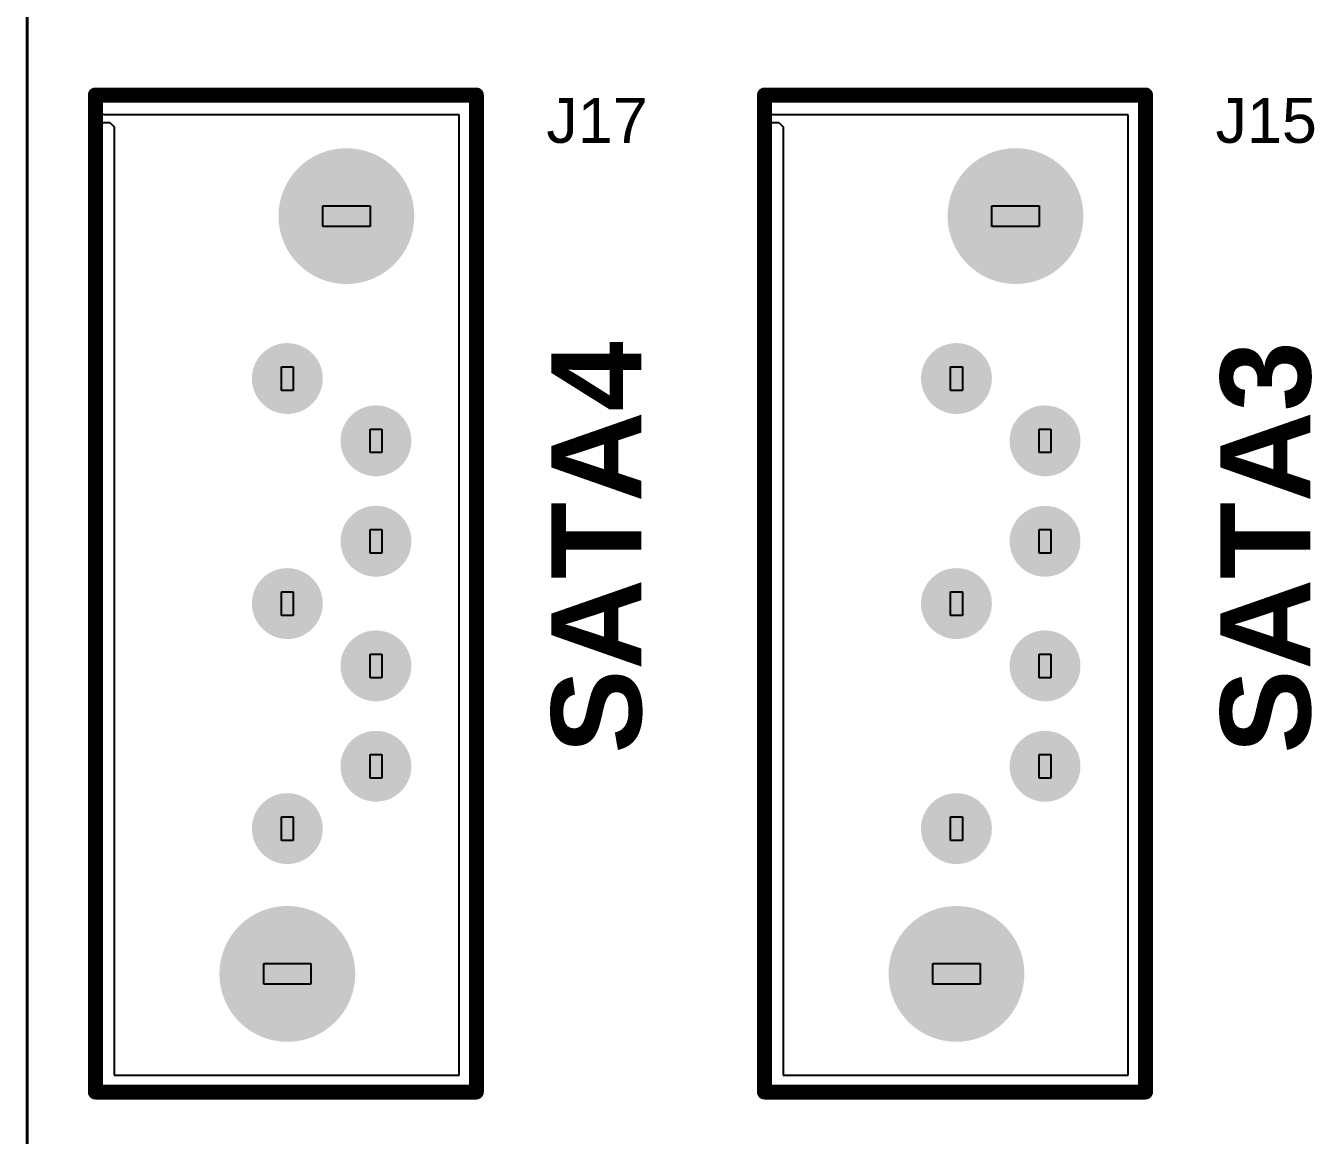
# Model space of a CAD drawing. Header units: inches. Extents: x -7 to 179, y 0 to 152.
# Drawn here: x -0.03 to 21.79, y 78.91 to 97.69 of the extents above; entities that cross this region are included whole.
import ezdxf

# ---------------------------------------------------------------- set-up
doc = ezdxf.new("R2010")
doc.units = ezdxf.units.IN
for name, color, linetype in [('BOT', 5, 'Continuous'), ('Bottom Solder', 6, 'Continuous'), ('Keep-Out Layer', 6, 'Continuous'), ('Mechanical 15', 56, 'Continuous'), ('Mechanical 6', 56, 'Continuous'), ('Multi-Layer', 9, 'Continuous'), ('Pad Holes', 156, 'Continuous'), ('TOP', 1, 'Continuous'), ('Top Overlay', 2, 'Continuous'), ('Top Solder', 216, 'Continuous')]:
    doc.layers.add(name, color=color, linetype=linetype)
doc.styles.add('Arial', font='', dxfattribs={"height": 0.2})
doc.styles.add('Arial_Bold', font='', dxfattribs={"height": 0.2})
doc.styles.get('Arial').set_extended_font_data('Arial')
doc.styles.get('Arial_Bold').set_extended_font_data('Arial', bold=True)

msp = doc.modelspace()

# ---------------------------------------------------------------- hatches: boundary and pattern name
at = {"layer": 'BOT'}
h = msp.add_hatch(color=5, dxfattribs=at)
edge = h.paths.add_edge_path()
edge.add_arc((5.403, 94.467), 1.1, 0, 360)
h = msp.add_hatch(color=5, dxfattribs=at)
edge = h.paths.add_edge_path()
edge.add_arc((16.731, 94.467), 1.1, 0, 360)
h = msp.add_hatch(color=5, dxfattribs=at)
edge = h.paths.add_edge_path()
edge.add_arc((4.403, 91.717), 0.55, 0, 360)
h = msp.add_hatch(color=5, dxfattribs=at)
edge = h.paths.add_edge_path()
edge.add_arc((15.731, 91.717), 0.55, 0, 360)
h = msp.add_hatch(color=5, dxfattribs=at)
edge = h.paths.add_edge_path()
edge.add_arc((5.903, 90.662), 0.55, 0, 360)
h = msp.add_hatch(color=5, dxfattribs=at)
edge = h.paths.add_edge_path()
edge.add_arc((17.231, 90.662), 0.55, 0, 360)
h = msp.add_hatch(color=5, dxfattribs=at)
edge = h.paths.add_edge_path()
edge.add_arc((5.903, 88.962), 0.55, 0, 360)
h = msp.add_hatch(color=5, dxfattribs=at)
edge = h.paths.add_edge_path()
edge.add_arc((17.231, 88.962), 0.55, 0, 360)
h = msp.add_hatch(color=5, dxfattribs=at)
edge = h.paths.add_edge_path()
edge.add_arc((4.403, 87.907), 0.55, 0, 360)
h = msp.add_hatch(color=5, dxfattribs=at)
edge = h.paths.add_edge_path()
edge.add_arc((15.731, 87.907), 0.55, 0, 360)
h = msp.add_hatch(color=5, dxfattribs=at)
edge = h.paths.add_edge_path()
edge.add_arc((5.903, 86.852), 0.55, 0, 360)
h = msp.add_hatch(color=5, dxfattribs=at)
edge = h.paths.add_edge_path()
edge.add_arc((17.231, 86.852), 0.55, 0, 360)
h = msp.add_hatch(color=5, dxfattribs=at)
edge = h.paths.add_edge_path()
edge.add_arc((5.903, 85.152), 0.55, 0, 360)
h = msp.add_hatch(color=5, dxfattribs=at)
edge = h.paths.add_edge_path()
edge.add_arc((17.231, 85.152), 0.55, 0, 360)
h = msp.add_hatch(color=5, dxfattribs=at)
edge = h.paths.add_edge_path()
edge.add_arc((4.403, 84.097), 0.55, 0, 360)
h = msp.add_hatch(color=5, dxfattribs=at)
edge = h.paths.add_edge_path()
edge.add_arc((15.731, 84.097), 0.55, 0, 360)
h = msp.add_hatch(color=5, dxfattribs=at)
edge = h.paths.add_edge_path()
edge.add_arc((4.403, 81.637), 1.1, 0, 360)
h = msp.add_hatch(color=5, dxfattribs=at)
edge = h.paths.add_edge_path()
edge.add_arc((15.731, 81.637), 1.1, 0, 360)
at = {"layer": 'Bottom Solder'}
h = msp.add_hatch(color=6, dxfattribs=at)
edge = h.paths.add_edge_path()
edge.add_arc((5.403, 94.467), 1.15, 0, 360)
h = msp.add_hatch(color=6, dxfattribs=at)
edge = h.paths.add_edge_path()
edge.add_arc((16.731, 94.467), 1.15, 0, 360)
h = msp.add_hatch(color=6, dxfattribs=at)
edge = h.paths.add_edge_path()
edge.add_arc((4.403, 91.717), 0.6, 0, 360)
h = msp.add_hatch(color=6, dxfattribs=at)
edge = h.paths.add_edge_path()
edge.add_arc((15.731, 91.717), 0.6, 0, 360)
h = msp.add_hatch(color=6, dxfattribs=at)
edge = h.paths.add_edge_path()
edge.add_arc((5.903, 90.662), 0.6, 0, 360)
h = msp.add_hatch(color=6, dxfattribs=at)
edge = h.paths.add_edge_path()
edge.add_arc((17.231, 90.662), 0.6, 0, 360)
h = msp.add_hatch(color=6, dxfattribs=at)
edge = h.paths.add_edge_path()
edge.add_arc((5.903, 88.962), 0.6, 0, 360)
h = msp.add_hatch(color=6, dxfattribs=at)
edge = h.paths.add_edge_path()
edge.add_arc((17.231, 88.962), 0.6, 0, 360)
h = msp.add_hatch(color=6, dxfattribs=at)
edge = h.paths.add_edge_path()
edge.add_arc((4.403, 87.907), 0.6, 0, 360)
h = msp.add_hatch(color=6, dxfattribs=at)
edge = h.paths.add_edge_path()
edge.add_arc((15.731, 87.907), 0.6, 0, 360)
h = msp.add_hatch(color=6, dxfattribs=at)
edge = h.paths.add_edge_path()
edge.add_arc((5.903, 86.852), 0.6, 0, 360)
h = msp.add_hatch(color=6, dxfattribs=at)
edge = h.paths.add_edge_path()
edge.add_arc((17.231, 86.852), 0.6, 0, 360)
h = msp.add_hatch(color=6, dxfattribs=at)
edge = h.paths.add_edge_path()
edge.add_arc((5.903, 85.152), 0.6, 0, 360)
h = msp.add_hatch(color=6, dxfattribs=at)
edge = h.paths.add_edge_path()
edge.add_arc((17.231, 85.152), 0.6, 0, 360)
h = msp.add_hatch(color=6, dxfattribs=at)
edge = h.paths.add_edge_path()
edge.add_arc((4.403, 84.097), 0.6, 0, 360)
h = msp.add_hatch(color=6, dxfattribs=at)
edge = h.paths.add_edge_path()
edge.add_arc((15.731, 84.097), 0.6, 0, 360)
h = msp.add_hatch(color=6, dxfattribs=at)
edge = h.paths.add_edge_path()
edge.add_arc((4.403, 81.637), 1.15, 0, 360)
h = msp.add_hatch(color=6, dxfattribs=at)
edge = h.paths.add_edge_path()
edge.add_arc((15.731, 81.637), 1.15, 0, 360)
at = {"layer": 'Multi-Layer'}
h = msp.add_hatch(color=9, dxfattribs=at)
edge = h.paths.add_edge_path()
edge.add_arc((5.403, 94.467), 1.1, 0, 360)
h = msp.add_hatch(color=9, dxfattribs=at)
edge = h.paths.add_edge_path()
edge.add_arc((16.731, 94.467), 1.1, 0, 360)
h = msp.add_hatch(color=9, dxfattribs=at)
edge = h.paths.add_edge_path()
edge.add_arc((4.403, 91.717), 0.55, 0, 360)
h = msp.add_hatch(color=9, dxfattribs=at)
edge = h.paths.add_edge_path()
edge.add_arc((15.731, 91.717), 0.55, 0, 360)
h = msp.add_hatch(color=9, dxfattribs=at)
edge = h.paths.add_edge_path()
edge.add_arc((5.903, 90.662), 0.55, 0, 360)
h = msp.add_hatch(color=9, dxfattribs=at)
edge = h.paths.add_edge_path()
edge.add_arc((17.231, 90.662), 0.55, 0, 360)
h = msp.add_hatch(color=9, dxfattribs=at)
edge = h.paths.add_edge_path()
edge.add_arc((5.903, 88.962), 0.55, 0, 360)
h = msp.add_hatch(color=9, dxfattribs=at)
edge = h.paths.add_edge_path()
edge.add_arc((17.231, 88.962), 0.55, 0, 360)
h = msp.add_hatch(color=9, dxfattribs=at)
edge = h.paths.add_edge_path()
edge.add_arc((4.403, 87.907), 0.55, 0, 360)
h = msp.add_hatch(color=9, dxfattribs=at)
edge = h.paths.add_edge_path()
edge.add_arc((15.731, 87.907), 0.55, 0, 360)
h = msp.add_hatch(color=9, dxfattribs=at)
edge = h.paths.add_edge_path()
edge.add_arc((5.903, 86.852), 0.55, 0, 360)
h = msp.add_hatch(color=9, dxfattribs=at)
edge = h.paths.add_edge_path()
edge.add_arc((17.231, 86.852), 0.55, 0, 360)
h = msp.add_hatch(color=9, dxfattribs=at)
edge = h.paths.add_edge_path()
edge.add_arc((5.903, 85.152), 0.55, 0, 360)
h = msp.add_hatch(color=9, dxfattribs=at)
edge = h.paths.add_edge_path()
edge.add_arc((17.231, 85.152), 0.55, 0, 360)
h = msp.add_hatch(color=9, dxfattribs=at)
edge = h.paths.add_edge_path()
edge.add_arc((4.403, 84.097), 0.55, 0, 360)
h = msp.add_hatch(color=9, dxfattribs=at)
edge = h.paths.add_edge_path()
edge.add_arc((15.731, 84.097), 0.55, 0, 360)
h = msp.add_hatch(color=9, dxfattribs=at)
edge = h.paths.add_edge_path()
edge.add_arc((4.403, 81.637), 1.1, 0, 360)
h = msp.add_hatch(color=9, dxfattribs=at)
edge = h.paths.add_edge_path()
edge.add_arc((15.731, 81.637), 1.1, 0, 360)
at = {"layer": 'Pad Holes'}
h = msp.add_hatch(color=7, dxfattribs=at)
edge = h.paths.add_edge_path()
edge.add_arc((5.403, 94.467), 0.7, 0, 360)
h = msp.add_hatch(color=7, dxfattribs=at)
edge = h.paths.add_edge_path()
edge.add_arc((16.731, 94.467), 0.7, 0, 360)
h = msp.add_hatch(color=7, dxfattribs=at)
edge = h.paths.add_edge_path()
edge.add_arc((4.403, 91.717), 0.35, 0, 360)
h = msp.add_hatch(color=7, dxfattribs=at)
edge = h.paths.add_edge_path()
edge.add_arc((15.731, 91.717), 0.35, 0, 360)
h = msp.add_hatch(color=7, dxfattribs=at)
edge = h.paths.add_edge_path()
edge.add_arc((5.903, 90.662), 0.35, 0, 360)
h = msp.add_hatch(color=7, dxfattribs=at)
edge = h.paths.add_edge_path()
edge.add_arc((17.231, 90.662), 0.35, 0, 360)
h = msp.add_hatch(color=7, dxfattribs=at)
edge = h.paths.add_edge_path()
edge.add_arc((5.903, 88.962), 0.35, 0, 360)
h = msp.add_hatch(color=7, dxfattribs=at)
edge = h.paths.add_edge_path()
edge.add_arc((17.231, 88.962), 0.35, 0, 360)
h = msp.add_hatch(color=7, dxfattribs=at)
edge = h.paths.add_edge_path()
edge.add_arc((4.403, 87.907), 0.35, 0, 360)
h = msp.add_hatch(color=7, dxfattribs=at)
edge = h.paths.add_edge_path()
edge.add_arc((15.731, 87.907), 0.35, 0, 360)
h = msp.add_hatch(color=7, dxfattribs=at)
edge = h.paths.add_edge_path()
edge.add_arc((5.903, 86.852), 0.35, 0, 360)
h = msp.add_hatch(color=7, dxfattribs=at)
edge = h.paths.add_edge_path()
edge.add_arc((17.231, 86.852), 0.35, 0, 360)
h = msp.add_hatch(color=7, dxfattribs=at)
edge = h.paths.add_edge_path()
edge.add_arc((5.903, 85.152), 0.35, 0, 360)
h = msp.add_hatch(color=7, dxfattribs=at)
edge = h.paths.add_edge_path()
edge.add_arc((17.231, 85.152), 0.35, 0, 360)
h = msp.add_hatch(color=7, dxfattribs=at)
edge = h.paths.add_edge_path()
edge.add_arc((4.403, 84.097), 0.35, 0, 360)
h = msp.add_hatch(color=7, dxfattribs=at)
edge = h.paths.add_edge_path()
edge.add_arc((15.731, 84.097), 0.35, 0, 360)
h = msp.add_hatch(color=7, dxfattribs=at)
edge = h.paths.add_edge_path()
edge.add_arc((4.403, 81.637), 0.7, 0, 360)
h = msp.add_hatch(color=7, dxfattribs=at)
edge = h.paths.add_edge_path()
edge.add_arc((15.731, 81.637), 0.7, 0, 360)
at = {"layer": 'TOP'}
h = msp.add_hatch(color=1, dxfattribs=at)
edge = h.paths.add_edge_path()
edge.add_arc((5.403, 94.467), 1.1, 0, 360)
h = msp.add_hatch(color=1, dxfattribs=at)
edge = h.paths.add_edge_path()
edge.add_arc((16.731, 94.467), 1.1, 0, 360)
h = msp.add_hatch(color=1, dxfattribs=at)
edge = h.paths.add_edge_path()
edge.add_arc((4.403, 91.717), 0.55, 0, 360)
h = msp.add_hatch(color=1, dxfattribs=at)
edge = h.paths.add_edge_path()
edge.add_arc((15.731, 91.717), 0.55, 0, 360)
h = msp.add_hatch(color=1, dxfattribs=at)
edge = h.paths.add_edge_path()
edge.add_arc((5.903, 90.662), 0.55, 0, 360)
h = msp.add_hatch(color=1, dxfattribs=at)
edge = h.paths.add_edge_path()
edge.add_arc((17.231, 90.662), 0.55, 0, 360)
h = msp.add_hatch(color=1, dxfattribs=at)
edge = h.paths.add_edge_path()
edge.add_arc((5.903, 88.962), 0.55, 0, 360)
h = msp.add_hatch(color=1, dxfattribs=at)
edge = h.paths.add_edge_path()
edge.add_arc((17.231, 88.962), 0.55, 0, 360)
h = msp.add_hatch(color=1, dxfattribs=at)
edge = h.paths.add_edge_path()
edge.add_arc((4.403, 87.907), 0.55, 0, 360)
h = msp.add_hatch(color=1, dxfattribs=at)
edge = h.paths.add_edge_path()
edge.add_arc((15.731, 87.907), 0.55, 0, 360)
h = msp.add_hatch(color=1, dxfattribs=at)
edge = h.paths.add_edge_path()
edge.add_arc((5.903, 86.852), 0.55, 0, 360)
h = msp.add_hatch(color=1, dxfattribs=at)
edge = h.paths.add_edge_path()
edge.add_arc((17.231, 86.852), 0.55, 0, 360)
h = msp.add_hatch(color=1, dxfattribs=at)
edge = h.paths.add_edge_path()
edge.add_arc((5.903, 85.152), 0.55, 0, 360)
h = msp.add_hatch(color=1, dxfattribs=at)
edge = h.paths.add_edge_path()
edge.add_arc((17.231, 85.152), 0.55, 0, 360)
h = msp.add_hatch(color=1, dxfattribs=at)
edge = h.paths.add_edge_path()
edge.add_arc((4.403, 84.097), 0.55, 0, 360)
h = msp.add_hatch(color=1, dxfattribs=at)
edge = h.paths.add_edge_path()
edge.add_arc((15.731, 84.097), 0.55, 0, 360)
h = msp.add_hatch(color=1, dxfattribs=at)
edge = h.paths.add_edge_path()
edge.add_arc((4.403, 81.637), 1.1, 0, 360)
h = msp.add_hatch(color=1, dxfattribs=at)
edge = h.paths.add_edge_path()
edge.add_arc((15.731, 81.637), 1.1, 0, 360)
at = {"layer": 'Top Solder'}
h = msp.add_hatch(color=216, dxfattribs=at)
edge = h.paths.add_edge_path()
edge.add_arc((5.403, 94.467), 1.15, 0, 360)
h = msp.add_hatch(color=216, dxfattribs=at)
edge = h.paths.add_edge_path()
edge.add_arc((16.731, 94.467), 1.15, 0, 360)
h = msp.add_hatch(color=216, dxfattribs=at)
edge = h.paths.add_edge_path()
edge.add_arc((4.403, 91.717), 0.6, 0, 360)
h = msp.add_hatch(color=216, dxfattribs=at)
edge = h.paths.add_edge_path()
edge.add_arc((15.731, 91.717), 0.6, 0, 360)
h = msp.add_hatch(color=216, dxfattribs=at)
edge = h.paths.add_edge_path()
edge.add_arc((5.903, 90.662), 0.6, 0, 360)
h = msp.add_hatch(color=216, dxfattribs=at)
edge = h.paths.add_edge_path()
edge.add_arc((17.231, 90.662), 0.6, 0, 360)
h = msp.add_hatch(color=216, dxfattribs=at)
edge = h.paths.add_edge_path()
edge.add_arc((5.903, 88.962), 0.6, 0, 360)
h = msp.add_hatch(color=216, dxfattribs=at)
edge = h.paths.add_edge_path()
edge.add_arc((17.231, 88.962), 0.6, 0, 360)
h = msp.add_hatch(color=216, dxfattribs=at)
edge = h.paths.add_edge_path()
edge.add_arc((4.403, 87.907), 0.6, 0, 360)
h = msp.add_hatch(color=216, dxfattribs=at)
edge = h.paths.add_edge_path()
edge.add_arc((15.731, 87.907), 0.6, 0, 360)
h = msp.add_hatch(color=216, dxfattribs=at)
edge = h.paths.add_edge_path()
edge.add_arc((5.903, 86.852), 0.6, 0, 360)
h = msp.add_hatch(color=216, dxfattribs=at)
edge = h.paths.add_edge_path()
edge.add_arc((17.231, 86.852), 0.6, 0, 360)
h = msp.add_hatch(color=216, dxfattribs=at)
edge = h.paths.add_edge_path()
edge.add_arc((5.903, 85.152), 0.6, 0, 360)
h = msp.add_hatch(color=216, dxfattribs=at)
edge = h.paths.add_edge_path()
edge.add_arc((17.231, 85.152), 0.6, 0, 360)
h = msp.add_hatch(color=216, dxfattribs=at)
edge = h.paths.add_edge_path()
edge.add_arc((4.403, 84.097), 0.6, 0, 360)
h = msp.add_hatch(color=216, dxfattribs=at)
edge = h.paths.add_edge_path()
edge.add_arc((15.731, 84.097), 0.6, 0, 360)
h = msp.add_hatch(color=216, dxfattribs=at)
edge = h.paths.add_edge_path()
edge.add_arc((4.403, 81.637), 1.15, 0, 360)
h = msp.add_hatch(color=216, dxfattribs=at)
edge = h.paths.add_edge_path()
edge.add_arc((15.731, 81.637), 1.15, 0, 360)

# ---------------------------------------------------------------- linework, layer by layer
at = {"layer": 'Keep-Out Layer'}
msp.add_lwpolyline([(0, 5.08, 0.0508, 0.0508, 0), (0, 146.812, 0.0508, 0.0508, 0)], format="xyseb", dxfattribs=at)
at = {"layer": 'Mechanical 15'}
for p, q in [((5.003, 94.292), (5.003, 94.642)), ((5.003, 94.642), (5.803, 94.642)), ((5.803, 94.642), (5.803, 94.642)), ((5.803, 94.642), (5.803, 94.292)), ((16.331, 94.292), (16.331, 94.642)), ((16.331, 94.642), (17.131, 94.642)), ((17.131, 94.642), (17.131, 94.642)), ((17.131, 94.642), (17.131, 94.292)), ((5.803, 94.292), (5.003, 94.292)), ((17.131, 94.292), (16.331, 94.292)), ((4.303, 91.517), (4.303, 91.917)), ((4.303, 91.917), (4.503, 91.917)), ((4.503, 91.917), (4.503, 91.917)), ((4.503, 91.917), (4.503, 91.517)), ((15.631, 91.517), (15.631, 91.917)), ((15.631, 91.917), (15.831, 91.917)), ((15.831, 91.917), (15.831, 91.917)), ((15.831, 91.917), (15.831, 91.517)), ((4.503, 91.517), (4.303, 91.517)), ((15.831, 91.517), (15.631, 91.517)), ((5.803, 90.462), (5.803, 90.862)), ((5.803, 90.862), (6.003, 90.862)), ((6.003, 90.862), (6.003, 90.862)), ((6.003, 90.862), (6.003, 90.462)), ((17.131, 90.462), (17.131, 90.862)), ((17.131, 90.862), (17.331, 90.862)), ((17.331, 90.862), (17.331, 90.862)), ((17.331, 90.862), (17.331, 90.462)), ((6.003, 90.462), (5.803, 90.462)), ((17.331, 90.462), (17.131, 90.462)), ((5.803, 88.762), (5.803, 89.162)), ((5.803, 89.162), (6.003, 89.162)), ((6.003, 89.162), (6.003, 89.162)), ((6.003, 89.162), (6.003, 88.762)), ((17.131, 88.762), (17.131, 89.162)), ((17.131, 89.162), (17.331, 89.162)), ((17.331, 89.162), (17.331, 89.162)), ((17.331, 89.162), (17.331, 88.762)), ((6.003, 88.762), (5.803, 88.762)), ((17.331, 88.762), (17.131, 88.762)), ((4.303, 87.707), (4.303, 88.107)), ((4.303, 88.107), (4.503, 88.107)), ((4.503, 88.107), (4.503, 88.107)), ((4.503, 88.107), (4.503, 87.707)), ((15.631, 87.707), (15.631, 88.107)), ((15.631, 88.107), (15.831, 88.107)), ((15.831, 88.107), (15.831, 88.107)), ((15.831, 88.107), (15.831, 87.707)), ((4.503, 87.707), (4.303, 87.707)), ((15.831, 87.707), (15.631, 87.707)), ((5.803, 86.652), (5.803, 87.052)), ((5.803, 87.052), (6.003, 87.052)), ((6.003, 87.052), (6.003, 87.052)), ((6.003, 87.052), (6.003, 86.652)), ((17.131, 86.652), (17.131, 87.052)), ((17.131, 87.052), (17.331, 87.052)), ((17.331, 87.052), (17.331, 87.052)), ((17.331, 87.052), (17.331, 86.652)), ((6.003, 86.652), (5.803, 86.652)), ((17.331, 86.652), (17.131, 86.652)), ((5.803, 84.952), (5.803, 85.352)), ((5.803, 85.352), (6.003, 85.352)), ((6.003, 85.352), (6.003, 85.352)), ((6.003, 85.352), (6.003, 84.952)), ((17.131, 84.952), (17.131, 85.352)), ((17.131, 85.352), (17.331, 85.352)), ((17.331, 85.352), (17.331, 85.352)), ((17.331, 85.352), (17.331, 84.952)), ((6.003, 84.952), (5.803, 84.952)), ((17.331, 84.952), (17.131, 84.952)), ((4.303, 83.897), (4.303, 84.297)), ((4.303, 84.297), (4.503, 84.297)), ((4.503, 84.297), (4.503, 84.297)), ((4.503, 84.297), (4.503, 83.897)), ((15.631, 83.897), (15.631, 84.297)), ((15.631, 84.297), (15.831, 84.297)), ((15.831, 84.297), (15.831, 84.297)), ((15.831, 84.297), (15.831, 83.897)), ((4.503, 83.897), (4.303, 83.897)), ((15.831, 83.897), (15.631, 83.897)), ((4.003, 81.462), (4.003, 81.812)), ((4.003, 81.812), (4.803, 81.812)), ((4.803, 81.812), (4.803, 81.812)), ((4.803, 81.812), (4.803, 81.462)), ((15.331, 81.462), (15.331, 81.812)), ((15.331, 81.812), (16.131, 81.812)), ((16.131, 81.812), (16.131, 81.812)), ((16.131, 81.812), (16.131, 81.462)), ((4.803, 81.462), (4.003, 81.462)), ((16.131, 81.462), (15.331, 81.462)), ((1.128, 79.672), (1.093, 79.637)), ((1.093, 79.637), (1.093, 79.587)), ((1.153, 79.672), (1.128, 79.672)), ((1.178, 79.672), (1.153, 79.672)), ((1.213, 79.637), (1.178, 79.672)), ((1.213, 79.587), (1.213, 79.637)), ((12.456, 79.672), (12.421, 79.637)), ((12.421, 79.637), (12.421, 79.587)), ((12.481, 79.672), (12.456, 79.672)), ((12.506, 79.672), (12.481, 79.672)), ((12.541, 79.637), (12.506, 79.672)), ((12.541, 79.587), (12.541, 79.637)), ((1.093, 79.587), (1.128, 79.552)), ((1.128, 79.552), (1.153, 79.552)), ((1.153, 79.552), (1.153, 79.552)), ((1.153, 79.552), (1.178, 79.552)), ((1.178, 79.552), (1.213, 79.587)), ((12.421, 79.587), (12.456, 79.552)), ((12.456, 79.552), (12.481, 79.552)), ((12.481, 79.552), (12.481, 79.552)), ((12.481, 79.552), (12.506, 79.552)), ((12.506, 79.552), (12.541, 79.587))]:
    msp.add_line(p, q, dxfattribs=at)
for points in [[(1.153, 96.492, 0.0508, 0.0508, 0), (7.603, 96.492, 0.0508, 0.0508, 0)], [(1.153, 79.612, 0.0508, 0.0508, 0), (1.153, 96.492, 0.0508, 0.0508, 0)], [(7.603, 79.612, 0.0508, 0.0508, 0), (7.603, 96.492, 0.0508, 0.0508, 0)], [(12.481, 96.492, 0.0508, 0.0508, 0), (18.931, 96.492, 0.0508, 0.0508, 0)], [(12.481, 79.612, 0.0508, 0.0508, 0), (12.481, 96.492, 0.0508, 0.0508, 0)], [(18.931, 79.612, 0.0508, 0.0508, 0), (18.931, 96.492, 0.0508, 0.0508, 0)], [(1.153, 79.612, 0.0508, 0.0508, 0), (7.603, 79.612, 0.0508, 0.0508, 0)], [(12.481, 79.612, 0.0508, 0.0508, 0), (18.931, 79.612, 0.0508, 0.0508, 0)]]:
    msp.add_lwpolyline(points, format="xyseb", dxfattribs=at)
for points in [[(1.14, 96.492, 0.0254, 0.0254, 1), (1.165, 96.492, 0.0254, 0.0254, 1)], [(1.14, 96.492, 0.0254, 0.0254, 1), (1.165, 96.492, 0.0254, 0.0254, 1)], [(7.59, 96.492, 0.0254, 0.0254, 1), (7.615, 96.492, 0.0254, 0.0254, 1)], [(7.59, 96.492, 0.0254, 0.0254, 1), (7.615, 96.492, 0.0254, 0.0254, 1)], [(12.468, 96.492, 0.0254, 0.0254, 1), (12.494, 96.492, 0.0254, 0.0254, 1)], [(12.468, 96.492, 0.0254, 0.0254, 1), (12.494, 96.492, 0.0254, 0.0254, 1)], [(18.918, 96.492, 0.0254, 0.0254, 1), (18.944, 96.492, 0.0254, 0.0254, 1)], [(18.918, 96.492, 0.0254, 0.0254, 1), (18.944, 96.492, 0.0254, 0.0254, 1)], [(1.14, 79.612, 0.0254, 0.0254, 1), (1.165, 79.612, 0.0254, 0.0254, 1)], [(1.14, 79.612, 0.0254, 0.0254, 1), (1.165, 79.612, 0.0254, 0.0254, 1)], [(7.59, 79.612, 0.0254, 0.0254, 1), (7.615, 79.612, 0.0254, 0.0254, 1)], [(7.59, 79.612, 0.0254, 0.0254, 1), (7.615, 79.612, 0.0254, 0.0254, 1)], [(12.468, 79.612, 0.0254, 0.0254, 1), (12.494, 79.612, 0.0254, 0.0254, 1)], [(12.468, 79.612, 0.0254, 0.0254, 1), (12.494, 79.612, 0.0254, 0.0254, 1)], [(18.918, 79.612, 0.0254, 0.0254, 1), (18.944, 79.612, 0.0254, 0.0254, 1)], [(18.918, 79.612, 0.0254, 0.0254, 1), (18.944, 79.612, 0.0254, 0.0254, 1)]]:
    msp.add_lwpolyline(points, format="xyseb", close=True, dxfattribs=at)
at = {"layer": 'Mechanical 6'}
for p, q in [((1.216, 96.36), (1.29, 96.434)), ((1.29, 96.434), (1.343, 96.434)), ((1.343, 96.434), (1.343, 96.434)), ((1.343, 96.434), (7.439, 96.434)), ((7.439, 96.434), (7.464, 96.434)), ((7.464, 96.434), (7.511, 96.415)), ((12.544, 96.36), (12.619, 96.434)), ((12.619, 96.434), (12.671, 96.434)), ((12.671, 96.434), (12.671, 96.434)), ((12.671, 96.434), (18.767, 96.434)), ((18.767, 96.434), (18.792, 96.434)), ((18.792, 96.434), (18.839, 96.415)), ((1.216, 96.254), (1.216, 96.36)), ((1.29, 96.18), (1.216, 96.254)), ((7.511, 96.415), (7.546, 96.379)), ((7.546, 96.379), (7.566, 96.332)), ((7.566, 96.332), (7.566, 96.307)), ((7.566, 96.307), (7.566, 96.307)), ((7.566, 96.307), (7.566, 79.797)), ((12.544, 96.254), (12.544, 96.36)), ((12.619, 96.18), (12.544, 96.254)), ((18.839, 96.415), (18.875, 96.379)), ((18.875, 96.379), (18.894, 96.332)), ((18.894, 96.332), (18.894, 96.307)), ((18.894, 96.307), (18.894, 96.307)), ((18.894, 96.307), (18.894, 79.797)), ((1.216, 95.979), (1.29, 96.053)), ((1.343, 96.18), (1.29, 96.18)), ((1.29, 96.053), (1.395, 96.053)), ((7.312, 96.18), (1.343, 96.18)), ((1.395, 96.053), (1.47, 95.979)), ((7.312, 79.924), (7.312, 96.18)), ((12.544, 95.979), (12.619, 96.053)), ((12.671, 96.18), (12.619, 96.18)), ((12.619, 96.053), (12.724, 96.053)), ((18.64, 96.18), (12.671, 96.18)), ((12.724, 96.053), (12.798, 95.979)), ((18.64, 79.924), (18.64, 96.18)), ((1.216, 95.926), (1.216, 95.979)), ((1.216, 79.797), (1.216, 95.926)), ((1.47, 95.979), (1.47, 95.926)), ((1.47, 95.926), (1.47, 95.926)), ((1.47, 95.926), (1.47, 79.924)), ((12.544, 95.926), (12.544, 95.979)), ((12.544, 79.797), (12.544, 95.926)), ((12.798, 95.979), (12.798, 95.926)), ((12.798, 95.926), (12.798, 95.926)), ((12.798, 95.926), (12.798, 79.924)), ((1.47, 79.924), (7.312, 79.924)), ((12.798, 79.924), (18.64, 79.924)), ((1.216, 79.772), (1.216, 79.797)), ((1.216, 79.797), (1.216, 79.797)), ((1.235, 79.725), (1.216, 79.772)), ((1.271, 79.689), (1.235, 79.725)), ((1.317, 79.67), (1.271, 79.689)), ((1.343, 79.67), (1.317, 79.67)), ((7.439, 79.67), (1.343, 79.67)), ((7.464, 79.67), (7.439, 79.67)), ((7.439, 79.67), (7.439, 79.67)), ((7.511, 79.689), (7.464, 79.67)), ((7.546, 79.725), (7.511, 79.689)), ((7.566, 79.772), (7.546, 79.725)), ((7.566, 79.797), (7.566, 79.772)), ((12.544, 79.772), (12.544, 79.797)), ((12.544, 79.797), (12.544, 79.797)), ((12.563, 79.725), (12.544, 79.772)), ((12.599, 79.689), (12.563, 79.725)), ((12.646, 79.67), (12.599, 79.689)), ((12.671, 79.67), (12.646, 79.67)), ((18.767, 79.67), (12.671, 79.67)), ((18.792, 79.67), (18.767, 79.67)), ((18.767, 79.67), (18.767, 79.67)), ((18.839, 79.689), (18.792, 79.67)), ((18.875, 79.725), (18.839, 79.689)), ((18.894, 79.772), (18.875, 79.725)), ((18.894, 79.797), (18.894, 79.772))]:
    msp.add_line(p, q, dxfattribs=at)
at = {"layer": 'Top Overlay'}
for points in [[(1.153, 79.637, 0.254, 0.254, 0), (1.153, 96.517, 0.254, 0.254, 0)], [(1.153, 96.517, 0.254, 0.254, 0), (7.603, 96.517, 0.254, 0.254, 0)], [(7.603, 79.637, 0.254, 0.254, 0), (7.603, 96.517, 0.254, 0.254, 0)], [(12.481, 79.637, 0.254, 0.254, 0), (12.481, 96.517, 0.254, 0.254, 0)], [(12.481, 96.517, 0.254, 0.254, 0), (18.931, 96.517, 0.254, 0.254, 0)], [(18.931, 79.637, 0.254, 0.254, 0), (18.931, 96.517, 0.254, 0.254, 0)], [(1.153, 79.637, 0.254, 0.254, 0), (7.603, 79.637, 0.254, 0.254, 0)], [(12.481, 79.637, 0.254, 0.254, 0), (18.931, 79.637, 0.254, 0.254, 0)]]:
    msp.add_lwpolyline(points, format="xyseb", dxfattribs=at)
for points in [[(1.089, 96.517, 0.127, 0.127, 1), (1.216, 96.517, 0.127, 0.127, 1)], [(1.089, 96.517, 0.127, 0.127, 1), (1.216, 96.517, 0.127, 0.127, 1)], [(7.539, 96.517, 0.127, 0.127, 1), (7.666, 96.517, 0.127, 0.127, 1)], [(7.539, 96.517, 0.127, 0.127, 1), (7.666, 96.517, 0.127, 0.127, 1)], [(12.418, 96.517, 0.127, 0.127, 1), (12.545, 96.517, 0.127, 0.127, 1)], [(12.418, 96.517, 0.127, 0.127, 1), (12.545, 96.517, 0.127, 0.127, 1)], [(18.868, 96.517, 0.127, 0.127, 1), (18.995, 96.517, 0.127, 0.127, 1)], [(18.868, 96.517, 0.127, 0.127, 1), (18.995, 96.517, 0.127, 0.127, 1)], [(1.089, 79.637, 0.127, 0.127, 1), (1.216, 79.637, 0.127, 0.127, 1)], [(1.089, 79.637, 0.127, 0.127, 1), (1.216, 79.637, 0.127, 0.127, 1)], [(7.539, 79.637, 0.127, 0.127, 1), (7.666, 79.637, 0.127, 0.127, 1)], [(7.539, 79.637, 0.127, 0.127, 1), (7.666, 79.637, 0.127, 0.127, 1)], [(12.418, 79.637, 0.127, 0.127, 1), (12.545, 79.637, 0.127, 0.127, 1)], [(12.418, 79.637, 0.127, 0.127, 1), (12.545, 79.637, 0.127, 0.127, 1)], [(18.868, 79.637, 0.127, 0.127, 1), (18.995, 79.637, 0.127, 0.127, 1)], [(18.868, 79.637, 0.127, 0.127, 1), (18.995, 79.637, 0.127, 0.127, 1)]]:
    msp.add_lwpolyline(points, format="xyseb", close=True, dxfattribs=at)

# ---------------------------------------------------------------- texts
at = {"layer": 'Top Overlay', "style": 'Arial'}
for s, p in [('J17', (8.788, 95.707)), ('J15', (20.117, 95.707))]:
    msp.add_text(s, height=0.762, dxfattribs=at).set_placement(p)
at = {"layer": 'Top Overlay', "style": 'Arial_Bold'}
for s, p in [('SATA4', (10.396, 85.367)), ('SATA3', (21.724, 85.367))]:
    msp.add_text(s, height=1.524, rotation=90, dxfattribs=at).set_placement(p)

doc.saveas('drawing.dxf')
